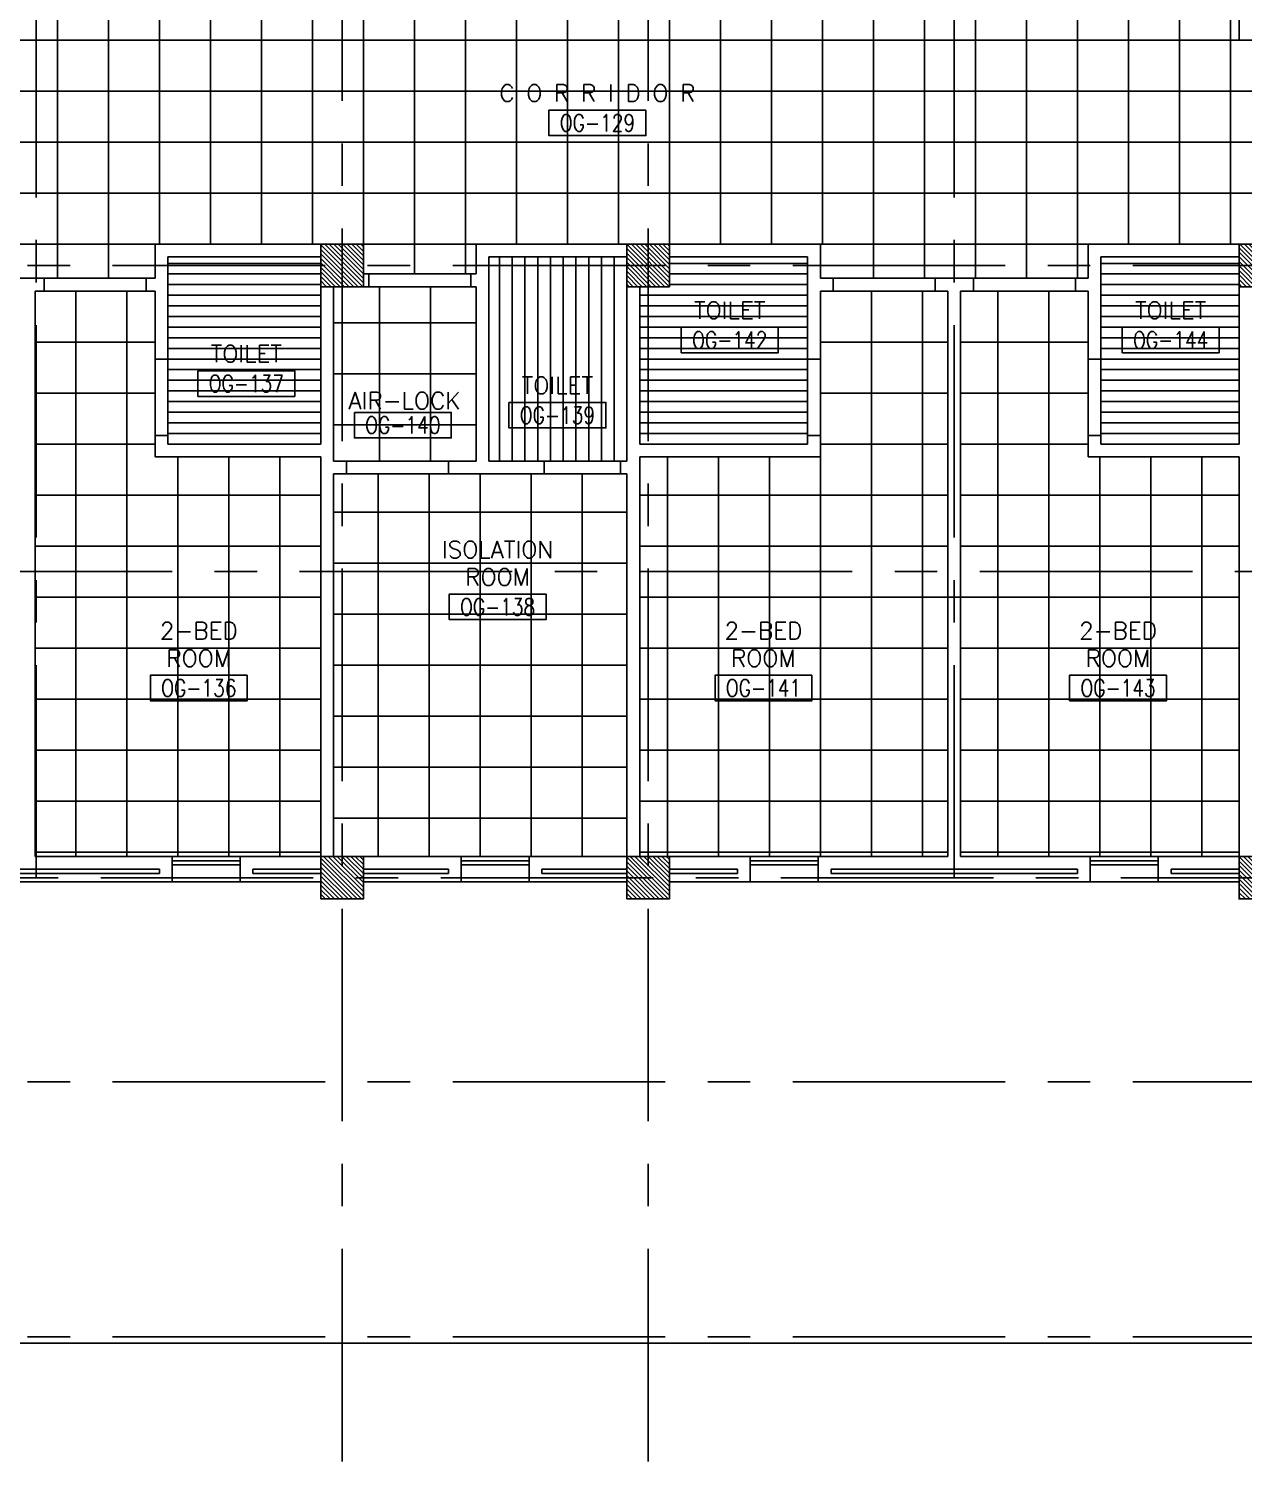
# Model space of a CAD drawing. Extents: x 276011.4 to 276105.3, y 57291.9 to 57371.4.
# Drawn here: x 276073.13 to 276087.42, y 57291.9 to 57308.75 of the extents above; entities that cross this region are included whole.
import ezdxf
from ezdxf.enums import TextEntityAlignment as Align

# ---------------------------------------------------------------- set-up
doc = ezdxf.new("R2010")
doc.units = 0
doc.header["$MEASUREMENT"] = 0
doc.header["$PDMODE"] = 34
doc.linetypes.add('CENTERX2', pattern=[4, 2.5, -0.5, 0.5, -0.5])
doc.layers.get('0').update_dxf_attribs({"color": 4, "linetype": 'CONTINUOUS'})
doc.layers.get('DEFPOINTS').update_dxf_attribs({"linetype": 'CONTINUOUS'})
for name, color, linetype in [('AX-DIM', 4, 'CONTINUOUS'), ('AXES', 11, 'CENTERX2'), ('CEILING', 4, 'CONTINUOUS'), ('COL', 5, 'CONTINUOUS'), ('FHC', 6, 'CONTINUOUS'), ('HAT', 11, 'CONTINUOUS'), ('INSUL', 4, 'CONTINUOUS'), ('RM-BOX', 11, 'CONTINUOUS'), ('RM-NAME', 11, 'CONTINUOUS'), ('RM-NO', 11, 'CONTINUOUS'), ('WALL', 2, 'CONTINUOUS'), ('WIN', 3, 'CONTINUOUS')]:
    doc.layers.add(name, color=color, linetype=linetype)
doc.styles.add('ROMANS', font='ROMANS.shx', dxfattribs={"width": 0.6})
doc.dimstyles.new('STANDARD_IN', dxfattribs={"dimtxt": 0.24, "dimasz": 0.1, "dimexe": 0.07, "dimexo": 0.05, "dimgap": 0.05, "dimtad": 1, "dimdec": 0, "dimlfac": 1000, "dimzin": 0, "dimtxsty": 'ROMANS', "dimblk": 'ARCHTICK', "dimcen": 0.05, "dimdle": 0.05, "dimclrd": 4, "dimclre": 4, "dimclrt": 2, "dimazin": 3, "dimtfac": 1, "dimtdec": 0, "dimtmove": 0, "dimatfit": 3, "dimtolj": 1, "dimtzin": 0})

# ---------------------------------------------------------------- blocks, each defined once
blk = doc.blocks.new('_ARCHTICK')
at = {"color": 0, "linetype": 'BYBLOCK', "const_width": 0.15}
blk.add_lwpolyline([(-0.5, -0.5), (0.5, 0.5)], dxfattribs=at)
blk = doc.blocks.new('*D314')
at = {"layer": 'AX-DIM', "color": 4, "ltscale": 0.3}
for p, q in [((276103.265, 57298.513), (276103.985, 57298.513)), ((276103.915, 57298.563), (276103.915, 57293.238)), ((276061.32, 57293.288), (276103.985, 57293.288))]:
    blk.add_line(p, q, dxfattribs=at)
at = {"layer": 'DEFPOINTS', "color": 0, "ltscale": 0.3}
for p in [(276103.215, 57298.513), (276061.27, 57293.288), (276103.915, 57293.288)]:
    blk.add_point(p, dxfattribs=at)
at = {"layer": 'AX-DIM', "color": 4, "ltscale": 0.3, "xscale": 0.1, "yscale": 0.1, "zscale": 0.1}
for p, rotation in [((276103.915, 57298.513), 90), ((276103.915, 57293.288), 270)]:
    blk.add_blockref('_ARCHTICK', p, dxfattribs=dict(at, rotation=rotation))
at = {"layer": 'AX-DIM', "color": 2, "ltscale": 0.3, "insert": (276103.745, 57295.9), "char_height": 0.24, "attachment_point": 5, "rotation": 90, "style": 'ROMANS'}
blk.add_mtext('\\A1;5225', dxfattribs=at)
blk = doc.blocks.new('RM1')
at = {"layer": 'RM-BOX'}
blk.add_lwpolyline([(570, -200), (-570, -200), (-570, -500), (570, -500)], close=True, dxfattribs=at)
at = {"layer": 'RM-NAME', "style": 'ROMANS'}
blk.add_attdef('ROOMNAME1', text='', height=200, dxfattribs=at).set_placement((0, 324), align=Align.MIDDLE)
blk = doc.blocks.new('*X45')
at = {"color": 0}
for p, q in [((235129, 169898), (235620, 170390)), ((235129, 169951), (235567, 170390)), ((235129, 170004), (235514, 170390)), ((235129, 170057), (235461, 170390)), ((235129, 170110), (235408, 170390)), ((235129, 170163), (235355, 170390)), ((235129, 170216), (235302, 170390)), ((235129, 170269), (235249, 170390)), ((235129, 170322), (235196, 170390)), ((235129, 170375), (235143, 170390)), ((235173, 169890), (235629, 170345)), ((235226, 169890), (235629, 170292)), ((235279, 169890), (235629, 170239)), ((235332, 169890), (235629, 170186)), ((235385, 169890), (235629, 170133)), ((235439, 169890), (235629, 170080)), ((235492, 169890), (235629, 170027)), ((235545, 169890), (235629, 169974)), ((235598, 169890), (235629, 169921))]:
    blk.add_line(p, q, dxfattribs=at)
blk = doc.blocks.new('COL50')
at = {"layer": 'COL'}
blk.add_lwpolyline([(-250, 250), (-250, -250), (250, -250), (250, 250)], close=True, dxfattribs=at)
blk = doc.blocks.new('*X42')
at = {"color": 0}
for p, q in [((235129, 177110), (235608, 177590)), ((235129, 177163), (235555, 177590)), ((235129, 177217), (235502, 177590)), ((235129, 177270), (235449, 177590)), ((235129, 177323), (235396, 177590)), ((235129, 177376), (235343, 177590)), ((235129, 177429), (235290, 177590)), ((235129, 177482), (235237, 177590)), ((235129, 177535), (235184, 177590)), ((235161, 177090), (235629, 177557)), ((235214, 177090), (235629, 177504)), ((235267, 177090), (235629, 177451)), ((235320, 177090), (235629, 177398)), ((235373, 177090), (235629, 177345)), ((235426, 177090), (235629, 177292)), ((235479, 177090), (235629, 177239)), ((235532, 177090), (235629, 177186)), ((235585, 177090), (235629, 177133))]:
    blk.add_line(p, q, dxfattribs=at)
blk = doc.blocks.new('*X46')
at = {"color": 0}
for p, q in [((238727, 169890), (239227, 170390)), ((238729, 169945), (239174, 170390)), ((238729, 169998), (239121, 170390)), ((238729, 170051), (239067, 170390)), ((238729, 170104), (239014, 170390)), ((238729, 170157), (238961, 170390)), ((238729, 170210), (238908, 170390)), ((238729, 170263), (238855, 170390)), ((238729, 170316), (238802, 170390)), ((238729, 170369), (238749, 170390)), ((238780, 169890), (239229, 170339)), ((238833, 169890), (239229, 170286)), ((238886, 169890), (239229, 170233)), ((238939, 169890), (239229, 170180)), ((238992, 169890), (239229, 170127)), ((239045, 169890), (239229, 170074)), ((239098, 169890), (239229, 170020)), ((239151, 169890), (239229, 169967)), ((239204, 169890), (239229, 169914))]:
    blk.add_line(p, q, dxfattribs=at)
blk = doc.blocks.new('*X41')
at = {"color": 0}
for p, q in [((238729, 177104), (239214, 177590)), ((238729, 177157), (239161, 177590)), ((238729, 177210), (239108, 177590)), ((238729, 177263), (239055, 177590)), ((238729, 177316), (239002, 177590)), ((238729, 177369), (238949, 177590)), ((238729, 177422), (238896, 177590)), ((238729, 177475), (238843, 177590)), ((238729, 177528), (238790, 177590)), ((238729, 177581), (238737, 177590)), ((238767, 177090), (239229, 177551)), ((238820, 177090), (239229, 177498)), ((238873, 177090), (239229, 177445)), ((238926, 177090), (239229, 177392)), ((238979, 177090), (239229, 177339)), ((239032, 177090), (239229, 177286)), ((239085, 177090), (239229, 177233)), ((239138, 177090), (239229, 177180)), ((239191, 177090), (239229, 177127))]:
    blk.add_line(p, q, dxfattribs=at)
blk = doc.blocks.new('*X47')
at = {"color": 0}
for p, q in [((245929, 169932), (246386, 170390)), ((245929, 169985), (246333, 170390)), ((245929, 170038), (246280, 170390)), ((245929, 170091), (246227, 170390)), ((245929, 170144), (246174, 170390)), ((245929, 170197), (246121, 170390)), ((245929, 170250), (246068, 170390)), ((245929, 170303), (246015, 170390)), ((245929, 170357), (245962, 170390)), ((245939, 169890), (246429, 170379)), ((245992, 169890), (246429, 170326)), ((246045, 169890), (246429, 170273)), ((246098, 169890), (246429, 170220)), ((246151, 169890), (246429, 170167)), ((246204, 169890), (246429, 170114)), ((246257, 169890), (246429, 170061)), ((246310, 169890), (246429, 170008)), ((246363, 169890), (246429, 169955)), ((246416, 169890), (246429, 169902))]:
    blk.add_line(p, q, dxfattribs=at)
blk = doc.blocks.new('*X40')
at = {"color": 0}
for p, q in [((245927, 177090), (246427, 177590)), ((245929, 177145), (246374, 177590)), ((245929, 177198), (246321, 177590)), ((245929, 177251), (246267, 177590)), ((245929, 177304), (246214, 177590)), ((245929, 177357), (246161, 177590)), ((245929, 177410), (246108, 177590)), ((245929, 177463), (246055, 177590)), ((245929, 177516), (246002, 177590)), ((245929, 177569), (245949, 177590)), ((245980, 177090), (246429, 177539)), ((246033, 177090), (246429, 177486)), ((246086, 177090), (246429, 177433)), ((246139, 177090), (246429, 177380)), ((246192, 177090), (246429, 177327)), ((246245, 177090), (246429, 177274)), ((246298, 177090), (246429, 177220)), ((246351, 177090), (246429, 177167)), ((246404, 177090), (246429, 177114))]:
    blk.add_line(p, q, dxfattribs=at)

msp = doc.modelspace()

# ---------------------------------------------------------------- hatches: boundary and pattern name
at = {"layer": 'FHC', "linetype": 'BYBLOCK', "ltscale": 0.3}
h = msp.add_hatch(dxfattribs=at)
h.set_pattern_fill('ANSI32', color=11, scale=0.175, style=0)
h.set_pattern_definition([(45, (275843.434317, 57277.98925), (-0.046403883, 0.046403883), []), (45, (275843.46525, 57277.98925), (-0.046403883, 0.046403883), [])])
h.paths.add_polyline_path([(276076.5505, 57309.0403), (276076.5505, 57309.2303), (276075.6305, 57309.2303), (276075.6305, 57309.0403)])
h.paths.add_polyline_path([(276075.4179, 57308.6191), (276075.4179, 57309.04), (276075.6804, 57309.04), (276075.6804, 57308.6191)], flags=9)

# ---------------------------------------------------------------- linework, layer by layer
at = {"layer": 'AXES'}
for p, q in [((276076.8155, 57291.8986), (276076.8155, 57370.7113)), ((276080.4155, 57291.8986), (276080.4155, 57370.7113)), ((276073.2155, 57298.7629), (276073.2155, 57357.5829)), ((276084.0155, 57298.7629), (276084.0155, 57357.5829)), ((276104.6155, 57305.9629), (276052.5255, 57305.9629)), ((276094.8155, 57302.3629), (276052.5255, 57302.3629)), ((276033.9755, 57298.7629), (276104.6155, 57298.7629)), ((276104.6155, 57296.3629), (276052.5255, 57296.3629)), ((276104.6155, 57293.3629), (276052.5255, 57293.3629))]:
    msp.add_line(p, q, dxfattribs=at)
at = {"layer": 'CEILING', "linetype": 'BYBLOCK', "ltscale": 0.3}
for p, q in [((276077.6655, 57323.8879), (276077.6655, 57305.8629)), ((276078.2655, 57323.8879), (276078.2655, 57305.8629)), ((276078.8655, 57323.8879), (276078.8655, 57306.2129)), ((276079.4655, 57323.8879), (276079.4655, 57306.2129)), ((276080.0655, 57323.8879), (276080.0655, 57306.2129)), ((276085.4655, 57322.8329), (276085.4655, 57305.8129)), ((276086.0655, 57322.8329), (276086.0655, 57306.2129)), ((276086.6655, 57322.8329), (276086.6655, 57306.2129)), ((276087.2655, 57322.8329), (276087.2655, 57306.2129)), ((276080.6655, 57320.1129), (276080.6655, 57306.2129)), ((276073.4655, 57309.3129), (276073.4655, 57305.8129)), ((276074.0655, 57309.3129), (276074.0655, 57305.8129)), ((276074.6655, 57309.3129), (276074.6655, 57306.2129)), ((276077.0655, 57309.3129), (276077.0655, 57306.2129)), ((276077.0655, 57309.3129), (276077.0655, 57306.2129)), ((276079.4655, 57309.3129), (276079.4655, 57306.2129)), ((276081.2655, 57309.3129), (276081.2655, 57306.2129)), ((276081.8655, 57309.3129), (276081.8655, 57306.2129)), ((276082.4655, 57309.3129), (276082.4655, 57306.2129)), ((276083.0655, 57309.3129), (276083.0655, 57305.8129)), ((276083.6655, 57309.3129), (276083.6655, 57305.8129)), ((276084.2655, 57309.3129), (276084.2655, 57306.2129)), ((276084.2655, 57309.3129), (276084.2655, 57305.8129)), ((276084.8655, 57309.3129), (276084.8655, 57305.8129)), ((276086.6655, 57309.3129), (276086.6655, 57306.2129)), ((276075.2655, 57309.0629), (276075.2655, 57306.2129)), ((276075.8655, 57309.0629), (276075.8655, 57306.2129)), ((276076.4655, 57309.0629), (276076.4655, 57306.2129)), ((276069.8655, 57308.6129), (276087.3655, 57308.6129)), ((276063.0905, 57308.0129), (276094.5655, 57308.0129)), ((276063.0905, 57307.4129), (276094.5655, 57307.4129)), ((276063.0905, 57306.8129), (276094.5655, 57306.8129)), ((276071.6405, 57306.2129), (276074.6155, 57306.2129)), ((276077.0655, 57306.2129), (276078.3905, 57306.2129)), ((276082.4405, 57306.2129), (276092.6155, 57306.2129)), ((276076.5655, 57305.9879), (276074.7655, 57305.9879)), ((276078.6655, 57306.0629), (276078.6655, 57303.6629)), ((276078.8155, 57306.0629), (276078.8155, 57303.6629)), ((276078.9655, 57306.0629), (276078.9655, 57303.6629)), ((276079.1155, 57306.0629), (276079.1155, 57303.6629)), ((276079.2655, 57306.0629), (276079.2655, 57303.6629)), ((276079.4155, 57306.0629), (276079.4155, 57303.6629)), ((276079.5655, 57306.0629), (276079.5655, 57303.6629)), ((276079.7155, 57306.0629), (276079.7155, 57303.6629)), ((276079.8655, 57306.0629), (276079.8655, 57303.6629)), ((276080.0155, 57306.0629), (276080.0155, 57303.6629)), ((276082.2905, 57305.9879), (276080.6655, 57305.9879)), ((276087.3655, 57305.9879), (276085.7405, 57305.9879)), ((276076.5655, 57305.8629), (276074.7655, 57305.8629)), ((276082.2905, 57305.8629), (276080.6655, 57305.8629)), ((276087.3655, 57305.8629), (276085.7405, 57305.8629)), ((276073.6842, 57305.6629), (276073.6842, 57299.0129)), ((276074.2842, 57305.6629), (276074.2842, 57299.0129)), ((276076.5655, 57305.7379), (276074.7655, 57305.7379)), ((276076.5655, 57305.6129), (276074.7655, 57305.6129)), ((276077.253, 57303.6629), (276077.253, 57305.7141)), ((276077.853, 57303.6629), (276077.853, 57305.7141)), ((276082.2905, 57305.6129), (276080.3155, 57305.6129)), ((276082.2905, 57305.7379), (276080.6655, 57305.7379)), ((276083.0405, 57305.6629), (276083.0405, 57299.0129)), ((276083.6405, 57305.6629), (276083.6405, 57299.0129)), ((276084.528, 57305.6629), (276084.528, 57299.0129)), ((276085.128, 57305.6629), (276085.128, 57299.0129)), ((276087.3655, 57305.7379), (276085.7405, 57305.7379)), ((276087.3655, 57305.6129), (276085.7405, 57305.6129)), ((276076.5655, 57305.4879), (276074.7655, 57305.4879)), ((276082.2905, 57305.4879), (276080.3155, 57305.4879)), ((276087.3655, 57305.4879), (276085.7405, 57305.4879)), ((276076.5655, 57305.3629), (276074.7655, 57305.3629)), ((276076.7155, 57305.2885), (276078.3905, 57305.2885)), ((276082.2905, 57305.3629), (276080.3155, 57305.3629)), ((276087.3655, 57305.3629), (276085.7405, 57305.3629)), ((276076.5655, 57305.2379), (276074.7655, 57305.2379)), ((276076.5655, 57305.1129), (276074.7655, 57305.1129)), ((276082.2905, 57305.2379), (276080.3155, 57305.2379)), ((276082.2905, 57305.1129), (276080.3155, 57305.1129)), ((276087.3655, 57305.2379), (276085.7405, 57305.2379)), ((276087.3655, 57305.1129), (276085.7405, 57305.1129)), ((276074.6155, 57305.0629), (276073.203, 57305.0629)), ((276076.5655, 57304.9879), (276074.7655, 57304.9879)), ((276082.2905, 57304.9879), (276080.3155, 57304.9879)), ((276082.4405, 57305.0629), (276083.9405, 57305.0629)), ((276085.5905, 57305.0629), (276084.0905, 57305.0629)), ((276087.3655, 57304.9879), (276085.7405, 57304.9879)), ((276076.5655, 57304.8629), (276074.7655, 57304.8629)), ((276082.2905, 57304.8629), (276080.3155, 57304.8629)), ((276087.3655, 57304.8629), (276085.7405, 57304.8629)), ((276076.5655, 57304.7379), (276074.7655, 57304.7379)), ((276076.5655, 57304.6129), (276074.7655, 57304.6129)), ((276076.7155, 57304.6885), (276078.3905, 57304.6885)), ((276082.2905, 57304.7379), (276080.3155, 57304.7379)), ((276082.2905, 57304.6129), (276080.3155, 57304.6129)), ((276087.3655, 57304.7379), (276085.7405, 57304.7379)), ((276087.3655, 57304.6129), (276085.7405, 57304.6129)), ((276074.6155, 57304.4629), (276073.203, 57304.4629)), ((276076.5655, 57304.4879), (276074.7655, 57304.4879)), ((276082.2905, 57304.4879), (276080.3155, 57304.4879)), ((276082.4405, 57304.4629), (276083.9405, 57304.4629)), ((276085.5905, 57304.4629), (276084.0905, 57304.4629)), ((276087.3655, 57304.4879), (276085.7405, 57304.4879)), ((276076.5655, 57304.3629), (276074.7655, 57304.3629)), ((276082.2905, 57304.3629), (276080.3155, 57304.3629)), ((276087.3655, 57304.3629), (276085.7405, 57304.3629)), ((276076.5655, 57304.2379), (276074.7655, 57304.2379)), ((276076.5655, 57304.1129), (276074.7655, 57304.1129)), ((276076.7155, 57304.0885), (276078.3905, 57304.0885)), ((276082.2905, 57304.2379), (276080.3155, 57304.2379)), ((276082.2905, 57304.1129), (276080.3155, 57304.1129)), ((276087.3655, 57304.2379), (276085.7405, 57304.2379)), ((276087.3655, 57304.1129), (276085.7405, 57304.1129)), ((276076.5655, 57303.9879), (276074.7655, 57303.9879)), ((276082.2905, 57303.9879), (276080.3155, 57303.9879)), ((276087.3655, 57303.9879), (276085.7405, 57303.9879)), ((276074.6155, 57303.8629), (276073.203, 57303.8629)), ((276082.4405, 57303.8629), (276083.9405, 57303.8629)), ((276085.5905, 57303.8629), (276084.0905, 57303.8629)), ((276074.8842, 57303.7129), (276074.8842, 57299.0129)), ((276075.4842, 57303.7129), (276075.4842, 57299.0129)), ((276076.0842, 57303.7129), (276076.0842, 57299.0129)), ((276080.6405, 57303.7129), (276080.6405, 57299.0129)), ((276081.2405, 57303.7129), (276081.2405, 57299.0129)), ((276081.8405, 57303.7129), (276081.8405, 57299.0129)), ((276082.4405, 57303.7129), (276082.4405, 57299.0129)), ((276085.728, 57303.7129), (276085.728, 57299.0129)), ((276086.328, 57303.7129), (276086.328, 57299.0129)), ((276086.928, 57303.7129), (276086.928, 57299.0129)), ((276077.2405, 57299.0129), (276077.2405, 57303.5129)), ((276077.8405, 57299.0129), (276077.8405, 57303.5129)), ((276078.4405, 57299.0129), (276078.4405, 57303.5129)), ((276079.0405, 57299.0129), (276079.0405, 57303.5129)), ((276079.6405, 57299.0129), (276079.6405, 57303.5129)), ((276076.5655, 57303.2629), (276073.203, 57303.2629)), ((276080.3155, 57303.2629), (276083.9405, 57303.2629)), ((276087.3655, 57303.2629), (276084.0905, 57303.2629)), ((276080.1655, 57303.0629), (276076.7155, 57303.0629)), ((276076.5655, 57302.6629), (276073.203, 57302.6629)), ((276080.3155, 57302.6629), (276083.9405, 57302.6629)), ((276087.3655, 57302.6629), (276084.0905, 57302.6629)), ((276080.1655, 57302.4629), (276076.7155, 57302.4629)), ((276076.5655, 57302.0629), (276073.203, 57302.0629)), ((276080.3155, 57302.0629), (276083.9405, 57302.0629)), ((276087.3655, 57302.0629), (276083.9155, 57302.0629)), ((276080.1655, 57301.8629), (276076.7155, 57301.8629)), ((276076.5655, 57301.4629), (276073.203, 57301.4629)), ((276080.3155, 57301.4629), (276083.9405, 57301.4629)), ((276087.3655, 57301.4629), (276084.0905, 57301.4629)), ((276080.1655, 57301.2629), (276076.7155, 57301.2629)), ((276076.5655, 57300.8629), (276073.203, 57300.8629)), ((276080.3155, 57300.8629), (276083.9405, 57300.8629)), ((276087.3655, 57300.8629), (276084.0905, 57300.8629)), ((276080.1655, 57300.6629), (276076.7155, 57300.6629)), ((276076.5655, 57300.2629), (276073.203, 57300.2629)), ((276080.3155, 57300.2629), (276083.9405, 57300.2629)), ((276087.3655, 57300.2629), (276084.0905, 57300.2629)), ((276080.1655, 57300.0629), (276076.7155, 57300.0629)), ((276076.5655, 57299.6629), (276073.203, 57299.6629)), ((276080.3155, 57299.6629), (276083.9405, 57299.6629)), ((276087.3655, 57299.6629), (276084.0905, 57299.6629)), ((276080.1655, 57299.4629), (276076.7155, 57299.4629)), ((276076.5655, 57299.0629), (276073.203, 57299.0629)), ((276080.3155, 57299.0629), (276083.9405, 57299.0629)), ((276087.3655, 57299.0629), (276084.0905, 57299.0629))]:
    msp.add_line(p, q, dxfattribs=at)
at = {"layer": 'COL'}
for points in [[(276077.0655, 57299.0129), (276077.0655, 57298.5129), (276076.5655, 57298.5129), (276076.5655, 57299.0129)], [(276080.6655, 57299.0129), (276080.6655, 57298.5129), (276080.1655, 57298.5129), (276080.1655, 57299.0129)], [(276087.8655, 57299.0129), (276087.8655, 57298.5129), (276087.3655, 57298.5129), (276087.3655, 57299.0129)]]:
    msp.add_lwpolyline(points, close=True, dxfattribs=at)
at = {"layer": 'INSUL'}
for p, q in [((276074.6655, 57298.8629), (276071.7655, 57298.8629)), ((276074.6655, 57298.8129), (276074.6655, 57298.8629)), ((276075.7655, 57298.8629), (276076.5655, 57298.8629)), ((276075.7655, 57298.8129), (276075.7655, 57298.8629)), ((276077.0655, 57298.8629), (276078.0655, 57298.8629)), ((276078.0655, 57298.8129), (276078.0655, 57298.8629)), ((276079.1655, 57298.8629), (276080.1655, 57298.8629)), ((276079.1655, 57298.8129), (276079.1655, 57298.8629)), ((276080.6655, 57298.8629), (276081.4655, 57298.8629)), ((276081.4655, 57298.8129), (276081.4655, 57298.8629)), ((276082.5655, 57298.8129), (276082.5655, 57298.8629)), ((276085.4655, 57298.8629), (276082.5655, 57298.8629)), ((276085.4655, 57298.8129), (276085.4655, 57298.8629)), ((276086.5655, 57298.8129), (276086.5655, 57298.8629)), ((276086.5655, 57298.8629), (276087.3655, 57298.8629)), ((276074.6655, 57298.8129), (276071.7655, 57298.8129)), ((276075.7655, 57298.8129), (276076.5655, 57298.8129)), ((276077.0655, 57298.8129), (276078.0655, 57298.8129)), ((276079.1655, 57298.8129), (276080.1655, 57298.8129)), ((276080.6655, 57298.8129), (276081.4655, 57298.8129)), ((276085.4655, 57298.8129), (276082.5655, 57298.8129)), ((276086.5655, 57298.8129), (276087.3655, 57298.8129))]:
    msp.add_line(p, q, dxfattribs=at)
at = {"layer": 'WALL'}
for p, q in [((276087.3655, 57310.4129), (276087.3655, 57308.6129)), ((276094.5655, 57308.6129), (276087.3655, 57308.6129)), ((276074.6155, 57306.2129), (276074.6155, 57305.8129)), ((276078.3905, 57306.2129), (276078.3905, 57305.8629)), ((276082.4405, 57306.2129), (276082.4405, 57305.8129)), ((276085.5905, 57306.2129), (276085.5905, 57305.8129)), ((276074.7655, 57306.0629), (276074.7655, 57304.8629)), ((276078.5405, 57306.0629), (276078.5405, 57303.6629)), ((276082.2905, 57306.0629), (276082.2905, 57303.9629)), ((276085.7405, 57306.0629), (276085.7405, 57304.8629)), ((276083.7905, 57305.8129), (276085.4405, 57305.8129)), ((276073.203, 57305.6629), (276073.203, 57299.0129)), ((276074.6155, 57305.6629), (276074.6155, 57304.8629)), ((276076.5655, 57305.7129), (276076.5655, 57303.8629)), ((276076.7155, 57305.7129), (276076.7155, 57303.6629)), ((276078.3905, 57305.7129), (276078.3905, 57303.6629)), ((276080.1655, 57305.7129), (276080.1655, 57303.6629)), ((276080.3155, 57305.7129), (276080.3155, 57303.8629)), ((276082.4405, 57305.6629), (276082.4405, 57303.9629)), ((276083.9405, 57305.6629), (276083.9405, 57299.0129)), ((276084.0905, 57305.6629), (276084.0905, 57299.0129)), ((276084.0905, 57305.6629), (276085.4405, 57305.6629)), ((276085.5905, 57305.6629), (276085.5905, 57304.8629)), ((276087.3655, 57305.7129), (276087.3655, 57303.8629)), ((276074.6155, 57304.8629), (276074.7655, 57304.8629)), ((276074.6155, 57304.8629), (276074.6155, 57303.7129)), ((276074.7655, 57304.8629), (276074.7655, 57303.8629)), ((276082.4405, 57304.8629), (276082.2905, 57304.8629)), ((276085.5905, 57304.8629), (276085.7405, 57304.8629)), ((276085.5905, 57304.8629), (276085.5905, 57303.7129)), ((276085.7405, 57304.8629), (276085.7405, 57303.8629)), ((276074.6155, 57303.9629), (276074.7655, 57303.9629)), ((276082.4405, 57303.9629), (276082.2905, 57303.9629)), ((276082.2905, 57303.9629), (276082.2905, 57303.8629)), ((276082.4405, 57303.9629), (276082.4405, 57303.7129)), ((276085.5905, 57303.9629), (276085.7405, 57303.9629)), ((276074.7655, 57303.8629), (276076.5655, 57303.8629)), ((276082.2905, 57303.8629), (276080.3155, 57303.8629)), ((276085.7405, 57303.8629), (276087.3655, 57303.8629)), ((276074.6155, 57303.7129), (276076.5655, 57303.7129)), ((276076.5655, 57303.7129), (276076.5655, 57299.0129)), ((276079.1905, 57303.6629), (276079.1905, 57303.5129)), ((276080.0905, 57303.6629), (276080.0905, 57303.5129)), ((276082.4405, 57303.7129), (276080.3155, 57303.7129)), ((276080.3155, 57303.7129), (276080.3155, 57299.0129)), ((276085.5905, 57303.7129), (276087.3655, 57303.7129)), ((276087.3655, 57303.7129), (276087.3655, 57299.0129)), ((276076.7155, 57303.5129), (276076.7155, 57299.0129)), ((276080.1655, 57303.5129), (276080.1655, 57299.0129)), ((276074.8155, 57299.0129), (276073.203, 57299.0129)), ((276074.8155, 57298.7129), (276074.8155, 57299.0129)), ((276075.6155, 57298.7129), (276075.6155, 57299.0129)), ((276076.5655, 57299.0129), (276075.6155, 57299.0129)), ((276077.0655, 57299.0129), (276078.2155, 57299.0129)), ((276078.2155, 57298.7129), (276078.2155, 57299.0129)), ((276079.0155, 57298.7129), (276079.0155, 57299.0129)), ((276079.0155, 57299.0129), (276080.1655, 57299.0129)), ((276080.6655, 57299.0129), (276081.6155, 57299.0129)), ((276081.6155, 57298.7129), (276081.6155, 57299.0129)), ((276082.4155, 57298.7129), (276082.4155, 57299.0129)), ((276083.9405, 57299.0129), (276082.4155, 57299.0129)), ((276085.6155, 57299.0129), (276084.0905, 57299.0129)), ((276085.6155, 57298.7129), (276085.6155, 57299.0129)), ((276086.4155, 57298.7129), (276086.4155, 57299.0129)), ((276087.3655, 57299.0129), (276086.4155, 57299.0129)), ((276074.8155, 57298.7129), (276071.6155, 57298.7129)), ((276076.5655, 57298.7129), (276075.6155, 57298.7129)), ((276077.0655, 57298.7129), (276078.2155, 57298.7129)), ((276079.0155, 57298.7129), (276080.1655, 57298.7129)), ((276080.6655, 57298.7129), (276081.6155, 57298.7129)), ((276085.6155, 57298.7129), (276082.4155, 57298.7129)), ((276087.3655, 57298.7129), (276086.4155, 57298.7129))]:
    msp.add_line(p, q, dxfattribs=at)
at = {"layer": 'WALL', "linetype": 'BYBLOCK'}
for p, q in [((276076.5655, 57306.2129), (276074.6155, 57306.2129)), ((276078.3905, 57306.2129), (276080.1635, 57306.2129)), ((276080.6655, 57306.2129), (276082.4405, 57306.2129)), ((276080.6655, 57306.2129), (276082.4405, 57306.2129)), ((276087.3655, 57306.2129), (276085.5905, 57306.2129)), ((276087.3655, 57306.2129), (276085.5905, 57306.2129)), ((276085.5905, 57306.2129), (276087.3655, 57306.2129)), ((276076.5655, 57306.0629), (276074.7655, 57306.0629)), ((276074.7655, 57306.0629), (276076.5655, 57306.0629)), ((276078.5405, 57306.0629), (276080.1635, 57306.0629)), ((276080.6655, 57306.0629), (276082.2905, 57306.0629)), ((276082.2905, 57306.0629), (276080.6655, 57306.0629)), ((276087.3655, 57306.0629), (276085.7405, 57306.0629)), ((276085.7405, 57306.0629), (276087.3655, 57306.0629)), ((276085.7405, 57306.0629), (276087.3655, 57306.0629)), ((276073.3092, 57305.8129), (276071.7467, 57305.8129)), ((276074.6155, 57305.8129), (276073.3092, 57305.8129)), ((276077.0655, 57305.8629), (276077.128, 57305.8629)), ((276077.128, 57305.8629), (276078.3905, 57305.8629)), ((276082.4405, 57305.8129), (276083.7905, 57305.8129)), ((276085.5905, 57305.8129), (276085.4405, 57305.8129)), ((276073.3092, 57305.6629), (276073.203, 57305.6629)), ((276074.6155, 57305.6629), (276073.3092, 57305.6629)), ((276077.0655, 57305.7129), (276077.128, 57305.7129)), ((276077.128, 57305.7129), (276078.3905, 57305.7129)), ((276082.4405, 57305.6629), (276083.7905, 57305.6629)), ((276083.7905, 57305.6629), (276083.9405, 57305.6629)), ((276085.5905, 57305.6629), (276085.4405, 57305.6629)), ((276076.7155, 57303.6629), (276078.0655, 57303.6629)), ((276078.0655, 57303.6629), (276078.3905, 57303.6629)), ((276078.5405, 57303.6629), (276079.1905, 57303.6629)), ((276079.1905, 57303.6629), (276080.1655, 57303.6629)), ((276076.7155, 57303.5129), (276078.0655, 57303.5129)), ((276078.0655, 57303.5129), (276079.1905, 57303.5129)), ((276079.1905, 57303.5129), (276080.1655, 57303.5129))]:
    msp.add_line(p, q, dxfattribs=at)
at = {"layer": 'WALL', "color": 2, "linetype": 'BYBLOCK'}
for p, q in [((276073.3092, 57305.8129), (276073.3092, 57305.6629)), ((276074.5092, 57305.8129), (276074.5092, 57305.6629)), ((276077.128, 57305.8629), (276077.128, 57305.7129)), ((276078.328, 57305.8629), (276078.328, 57305.7129)), ((276082.5905, 57305.8129), (276082.5905, 57305.6629)), ((276083.7905, 57305.8129), (276083.7905, 57305.6629)), ((276084.2405, 57305.8129), (276084.2405, 57305.6629)), ((276085.4405, 57305.8129), (276085.4405, 57305.6629)), ((276076.8655, 57303.6629), (276076.8655, 57303.5129)), ((276078.0655, 57303.6629), (276078.0655, 57303.5129))]:
    msp.add_line(p, q, dxfattribs=at)
at = {"layer": 'WALL', "linetype": 'BYBLOCK', "ltscale": 0.3}
for points in [[(276076.5655, 57305.7129), (276077.0655, 57305.7129), (276077.0655, 57306.2129), (276076.5655, 57306.2129)], [(276080.1655, 57305.7129), (276080.6655, 57305.7129), (276080.6655, 57306.2129), (276080.1655, 57306.2129)], [(276087.3655, 57305.7129), (276087.8655, 57305.7129), (276087.8655, 57306.2129), (276087.3655, 57306.2129)], [(276076.5655, 57298.5129), (276077.0655, 57298.5129), (276077.0655, 57299.0129), (276076.5655, 57299.0129)], [(276080.1655, 57298.5129), (276080.6655, 57298.5129), (276080.6655, 57299.0129), (276080.1655, 57299.0129)], [(276087.3655, 57298.5129), (276087.8655, 57298.5129), (276087.8655, 57299.0129), (276087.3655, 57299.0129)]]:
    msp.add_lwpolyline(points, close=True, dxfattribs=at)
at = {"layer": 'WIN'}
for p, q in [((276074.8155, 57299.0129), (276075.6155, 57299.0129)), ((276074.8155, 57298.9629), (276075.6155, 57298.9629)), ((276074.8155, 57298.9129), (276075.6155, 57298.9129)), ((276078.2155, 57299.0129), (276079.0155, 57299.0129)), ((276078.2155, 57298.9629), (276079.0155, 57298.9629)), ((276078.2155, 57298.9129), (276079.0155, 57298.9129)), ((276081.6155, 57299.0129), (276082.4155, 57299.0129)), ((276081.6155, 57298.9629), (276082.4155, 57298.9629)), ((276081.6155, 57298.9129), (276082.4155, 57298.9129)), ((276085.6155, 57299.0129), (276086.4155, 57299.0129)), ((276085.6155, 57298.9629), (276086.4155, 57298.9629)), ((276085.6155, 57298.9129), (276086.4155, 57298.9129)), ((276074.8155, 57298.7129), (276075.6155, 57298.7129)), ((276078.2155, 57298.7129), (276079.0155, 57298.7129)), ((276081.6155, 57298.7129), (276082.4155, 57298.7129)), ((276085.6155, 57298.7129), (276086.4155, 57298.7129))]:
    msp.add_line(p, q, dxfattribs=at)

# ---------------------------------------------------------------- block references
at = {"layer": 'COL', "xscale": 0.001, "yscale": 0.001, "zscale": 0.001, "rotation": 180}
for p in [(276076.8155, 57305.9629), (276080.4155, 57305.9629), (276087.6155, 57305.9629)]:
    msp.add_blockref('COL50', p, dxfattribs=at)
at = {"layer": 'HAT', "xscale": -0.001, "yscale": 0.001, "zscale": 0.001, "rotation": 180}
for name in ['*X45', '*X46', '*X47', '*X42', '*X41', '*X40']:
    msp.add_blockref(name, (275841.4369, 57476.1027), dxfattribs=at)
at = {"layer": 'RM-NAME'}
ref = msp.add_blockref('RM1', (276079.8177, 57307.9906), dxfattribs=dict(at, xscale=0.001, yscale=0.001, zscale=0.001))
ref.add_attrib('ROOMNO', 'OG-129', dxfattribs={"layer": 'RM-NO', "height": 0.2, "style": 'ROMANS', "width": 0.8}).set_placement((276079.8177, 57307.6406), align=Align.MIDDLE)
ref.add_attrib('ROOMNAME2', 'C O R R I D O R', dxfattribs={"height": 0.2, "style": 'ROMANS'}).set_placement((276079.8177, 57307.9906), align=Align.MIDDLE)
ref = msp.add_blockref('RM1', (276081.3746, 57305.4363), dxfattribs=dict(at, xscale=-0.001, yscale=0.001, zscale=0.001))
ref.add_attrib('ROOMNO', 'OG-142', dxfattribs={"layer": 'RM-NO', "height": 0.2, "style": 'ROMANS', "width": 0.8}).set_placement((276081.3746, 57305.0863), align=Align.MIDDLE)
ref.add_attrib('ROOMNAME2', 'TOILET', dxfattribs={"height": 0.2, "style": 'ROMANS'}).set_placement((276081.3746, 57305.4363), align=Align.MIDDLE)
ref = msp.add_blockref('RM1', (276086.5606, 57305.4363), dxfattribs=dict(at, xscale=-0.001, yscale=0.001, zscale=0.001))
ref.add_attrib('ROOMNO', 'OG-144', dxfattribs={"layer": 'RM-NO', "height": 0.2, "style": 'ROMANS', "width": 0.8}).set_placement((276086.5606, 57305.0863), align=Align.MIDDLE)
ref.add_attrib('ROOMNAME2', 'TOILET', dxfattribs={"height": 0.2, "style": 'ROMANS'}).set_placement((276086.5606, 57305.4363), align=Align.MIDDLE)
ref = msp.add_blockref('RM1', (276075.6882, 57304.9241), dxfattribs=dict(at, xscale=-0.001, yscale=0.001, zscale=0.001))
ref.add_attrib('ROOMNO', 'OG-137', dxfattribs={"layer": 'RM-NO', "height": 0.2, "style": 'ROMANS', "width": 0.8}).set_placement((276075.6882, 57304.5741), align=Align.MIDDLE)
ref.add_attrib('ROOMNAME2', 'TOILET', dxfattribs={"height": 0.2, "style": 'ROMANS'}).set_placement((276075.6882, 57304.9241), align=Align.MIDDLE)
ref = msp.add_blockref('RM1', (276079.3473, 57304.5521), dxfattribs=dict(at, xscale=-0.001, yscale=0.001, zscale=0.001))
ref.add_attrib('ROOMNO', 'OG-139', dxfattribs={"layer": 'RM-NO', "height": 0.2, "style": 'ROMANS', "width": 0.8}).set_placement((276079.3473, 57304.2021), align=Align.MIDDLE)
ref.add_attrib('ROOMNAME2', 'TOILET', dxfattribs={"height": 0.2, "style": 'ROMANS'}).set_placement((276079.3473, 57304.5521), align=Align.MIDDLE)
ref = msp.add_blockref('RM1', (276077.529, 57304.4354), dxfattribs=dict(at, xscale=-0.001, yscale=0.001, zscale=0.001))
ref.add_attrib('ROOMNO', 'OG-140', dxfattribs={"layer": 'RM-NO', "height": 0.2, "style": 'ROMANS', "width": 0.8}).set_placement((276077.529, 57304.0854), align=Align.MIDDLE)
ref.add_attrib('ROOMNAME2', 'AIR-LOCK', dxfattribs={"height": 0.2, "style": 'ROMANS'}).set_placement((276077.5498, 57304.373), align=Align.MIDDLE)
ref = msp.add_blockref('RM1', (276078.6442, 57302.2981), dxfattribs=dict(at, xscale=0.001, yscale=0.001, zscale=0.001))
ref.add_attrib('ROOMNO', 'OG-138', dxfattribs={"layer": 'RM-NO', "height": 0.2, "style": 'ROMANS', "width": 0.8}).set_placement((276078.6442, 57301.9481), align=Align.MIDDLE)
ref.add_attrib('ROOMNAME2', 'ROOM', dxfattribs={"height": 0.2, "style": 'ROMANS'}).set_placement((276078.6442, 57302.2981), align=Align.MIDDLE)
ref.add_attrib('ROOMNAME1', 'ISOLATION', dxfattribs={"height": 0.2, "style": 'ROMANS'}).set_placement((276078.6442, 57302.6219), align=Align.MIDDLE)
ref = msp.add_blockref('RM1', (276075.1296, 57301.3439), dxfattribs=dict(at, xscale=0.001, yscale=0.001, zscale=0.001))
ref.add_attrib('ROOMNO', 'OG-136', dxfattribs={"layer": 'RM-NO', "height": 0.2, "style": 'ROMANS', "width": 0.8}).set_placement((276075.1296, 57300.9939), align=Align.MIDDLE)
ref.add_attrib('ROOMNAME2', 'ROOM', dxfattribs={"height": 0.2, "style": 'ROMANS'}).set_placement((276075.1296, 57301.3439), align=Align.MIDDLE)
ref.add_attrib('ROOMNAME1', '2-BED', dxfattribs={"height": 0.2, "style": 'ROMANS'}).set_placement((276075.1296, 57301.6677), align=Align.MIDDLE)
ref = msp.add_blockref('RM1', (276081.7712, 57301.3439), dxfattribs=dict(at, xscale=0.001, yscale=0.001, zscale=0.001))
ref.add_attrib('ROOMNO', 'OG-141', dxfattribs={"layer": 'RM-NO', "height": 0.2, "style": 'ROMANS', "width": 0.8}).set_placement((276081.7712, 57300.9939), align=Align.MIDDLE)
ref.add_attrib('ROOMNAME2', 'ROOM', dxfattribs={"height": 0.2, "style": 'ROMANS'}).set_placement((276081.7712, 57301.3439), align=Align.MIDDLE)
ref.add_attrib('ROOMNAME1', '2-BED', dxfattribs={"height": 0.2, "style": 'ROMANS'}).set_placement((276081.7712, 57301.6677), align=Align.MIDDLE)
ref = msp.add_blockref('RM1', (276085.9418, 57301.3439), dxfattribs=dict(at, xscale=0.001, yscale=0.001, zscale=0.001))
ref.add_attrib('ROOMNO', 'OG-143', dxfattribs={"layer": 'RM-NO', "height": 0.2, "style": 'ROMANS', "width": 0.8}).set_placement((276085.9418, 57300.9939), align=Align.MIDDLE)
ref.add_attrib('ROOMNAME2', 'ROOM', dxfattribs={"height": 0.2, "style": 'ROMANS'}).set_placement((276085.9418, 57301.3439), align=Align.MIDDLE)
ref.add_attrib('ROOMNAME1', '2-BED', dxfattribs={"height": 0.2, "style": 'ROMANS'}).set_placement((276085.9418, 57301.6677), align=Align.MIDDLE)

# ---------------------------------------------------------------- dimensions: what is measured, and where the dimension line sits
at = {"layer": 'AX-DIM'}
dim = msp.add_linear_dim(base=(276103.9155, 57293.2879), p1=(276103.2155, 57298.5129), p2=(276061.2705, 57293.2879), angle=270, dimstyle='STANDARD_IN', dxfattribs=at)
dim.commit()
dim.dimension.update_dxf_attribs({"geometry": '*D314', "text_midpoint": (276103.7455, 57295.9004)})

doc.saveas('drawing.dxf')
